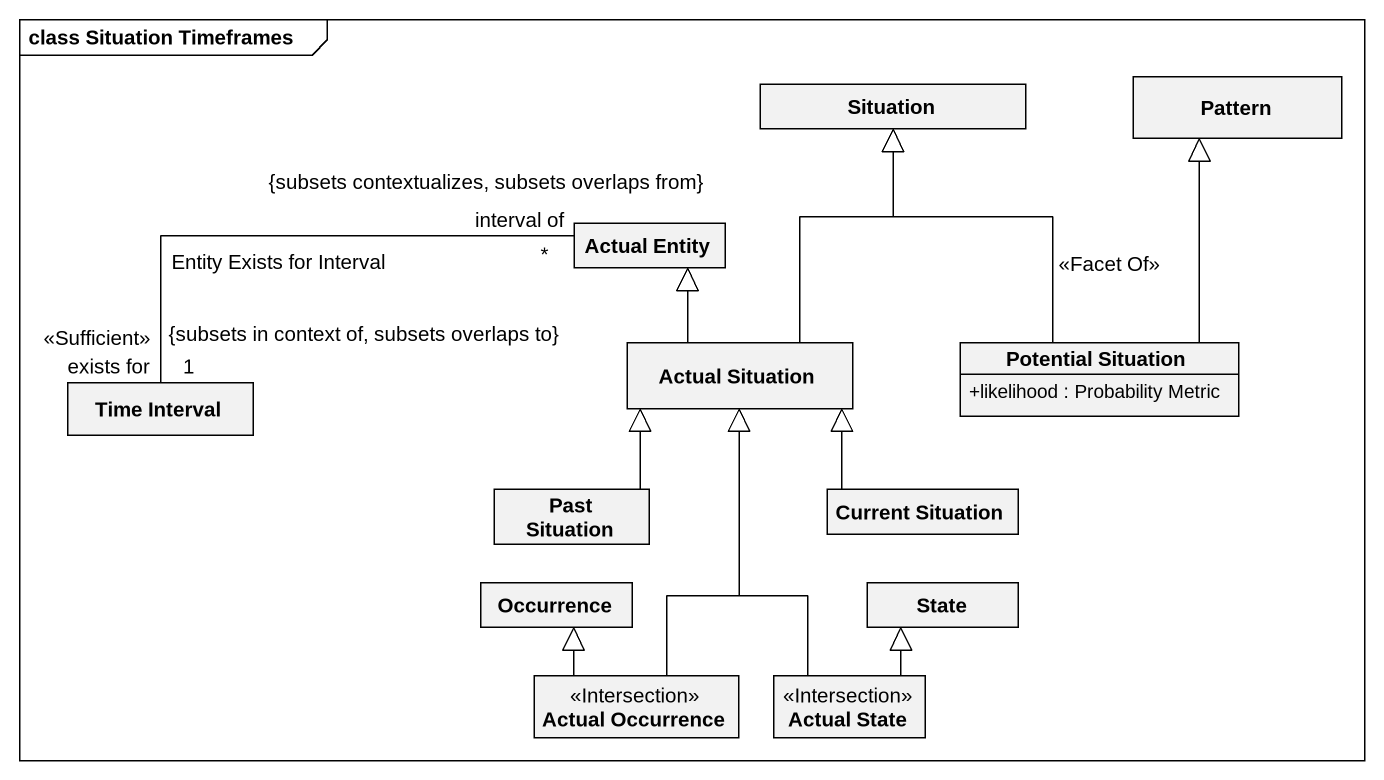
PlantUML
@startuml
mainframe class Situation Timeframes
hide circle
hide empty members
skinparam classAttributeIconSize 0
class Situation
class Pattern
class "Actual Entity" as Actual_Entity
class "Time Interval" as Time_Interval
class "Actual Situation" as Actual_Situation
class "Potential Situation" as Potential_Situation {
  +likelihood : Probability Metric
}
class "Past Situation" as Past_Situation
class "Current Situation" as Current_Situation
class Occurrence
class "State" as State_
class "Actual Occurrence" as Actual_Occurrence <<Intersection>>
class "Actual State" as Actual_State <<Intersection>>
Actual_Entity "interval of\n*\n{subsets contextualizes, subsets overlaps from}" -left- "exists for\n<<Sufficient>>\n1\n{subsets in context of, subsets overlaps to}" Time_Interval : Entity Exists for Interval
Actual_Situation -up-|> Situation
Actual_Situation -up-|> Actual_Entity
Potential_Situation -up-|> Situation : <<Facet Of>>
Potential_Situation -up-|> Pattern
Past_Situation -up-|> Actual_Situation
Current_Situation -up-|> Actual_Situation
Actual_Occurrence -up-|> Actual_Situation
Actual_Occurrence -up-|> Occurrence
Actual_State -up-|> Actual_Situation
Actual_State -up-|> State_
@enduml
